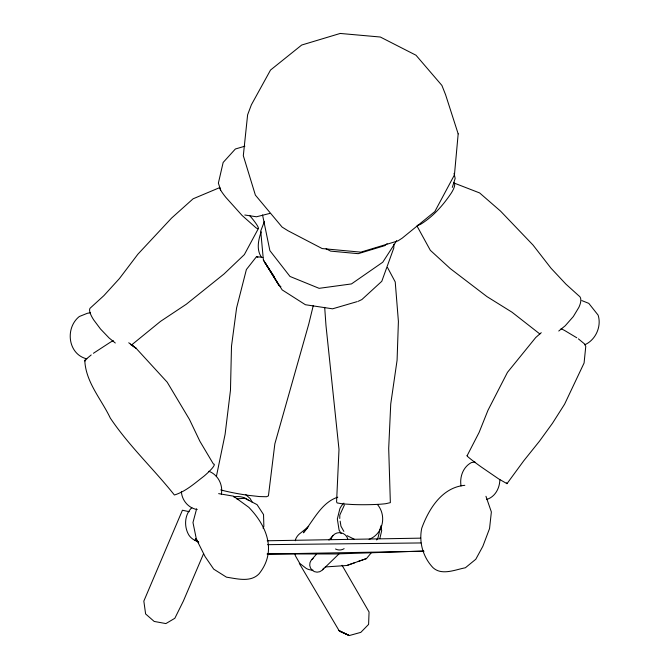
<?xml version="1.0" encoding="UTF-8"?>
<svg xmlns="http://www.w3.org/2000/svg" width="669" height="669" viewBox="0 0 669 669"><rect width="100%" height="100%" fill="white"/><g stroke="black" fill="none" stroke-linecap="round" stroke-linejoin="round"><path stroke-width="1" d="M393.899 244.193L393.798 248.023L381.79 281.298L361.879 299.553L358.141 301.334M221.355 494.165C223.153 484.749 217.952 474.622 208.845 471.269M499.843 479.581C499.81 488.019 495.102 497.109 486.53 499.467M216.355 476.637L225.102 434.273L230.471 390.236L231.499 346.166L236.609 307.857L246.384 269.54L256.486 256.679L259.873 257.038A24.218 0.736 12.9 0 1 262.825 257.565M295.347 540.769L295.823 538.746A14.751 14.216 63.9 0 1 300.682 532.959L308.677 526.486M379.841 538.503L381.69 530.693L380.887 525.817M380.577 527.147L378.085 537.433A18.699 18.481 57.9 0 1 376.664 539.983M313.309 305.407L308.794 323.955L274.85 443.848L268.428 495.871L266.513 496.733L259.547 496.574L248.86 495.394A23.649 1.99 10.1 0 1 220.753 489.909M196.627 508.816L192.973 522.522L196.385 539.189L205.074 556.566L213.704 569.135L226.465 577.171C237.035 578.718 250.658 582.674 259.079 573.776C277.091 551.256 266.822 525.876 248.801 507.319L233.431 496.155L218.654 493.638M452.303 187.404L455.163 178.456L454.05 173.371M264.472 221.322L260.718 231.014L263.394 260.032L278.831 285.119L280.871 286.683M261.211 231.842C258.284 239.903 256.177 250.147 261.738 257.565M203.619 553.581L183.381 601.038L174.835 618.29L165.904 623.575L154.196 621.442L145.616 613.95L143.835 601.105L182.428 510.23L189.26 511.701M263.076 528.217L263.862 526.378L263.536 514.561L257.055 504.635L244.829 498.305L236.692 498.848M344.401 505.053L339.802 515.063L339.768 518.5M467.121 455.706L479.096 432.458L487.985 410.273L507.462 372.357L535.76 337.494L541.254 332.685M258.41 228.48L244.361 254.596L224.04 273.972L186.333 304.219L160.518 321.379L131.241 345.237M396.725 240.623L382.76 262.215L351.468 283.924L319.113 288.331L289.986 276.448L269.891 250.632L262.549 214.958M467.121 455.706A19.184 0.92 35.4 0 0 481.304 467.004L498.606 478.862L506.985 483.662L523.743 460.799L539.515 441.139L552.477 423.26L564.586 404.201L584.087 363.008L585.768 346.417L584.572 343.958L578.359 338.84M325.167 566.961L346.843 565.489L366.47 558.573L371.613 552.385M307.347 528.067L303.358 532.817C313.694 520.239 321.388 502.553 337.77 497.167M311.662 559.644L316.504 554.175M328.956 540.109L333.112 535.426M191.819 507.704C184.427 514.578 183.833 526.729 188.926 535.175A14.802 14.726 -49.2 0 0 196.494 540.953M322.6 569.787L339.325 553.572M128.749 342.762L136.225 348.407L167.2 382.191L189.452 419.43L199.906 441.306L213.403 464.018A19.418 3.069 -38.4 0 1 203.903 476.244C194.687 483.269 185.664 491.556 174.4 495.01C153.594 468.86 128.975 445.905 110.285 418.05C101.253 399.042 85.724 382.233 84.779 360.34L91.21 354.946M387.134 243.708L384.767 245.64L358.233 253.676L330.62 251.118L326.087 248.759M558.757 331.021L565.238 325.753L573.316 316.571L578.886 307.33A20.011 8.463 -48.6 0 0 578.81 295.782L565.941 284.158L550.988 268.185L533.051 245.08L500.529 211.103L479.631 192.94L453.707 182.888A20.739 5.377 -48.4 0 1 451.475 192.781C443.313 204.99 433.37 216.405 420.784 224.182A20.664 5.36 -48.5 0 1 417.774 225.227M369.087 539.356C383.186 533.937 386.908 515.699 377.416 504.459M93.417 353.282L109.565 342.745A16.909 1.447 -32.2 0 1 113.27 340.563M584.739 344.752C595.611 340.111 601.757 326.422 598.119 315.132L588.804 303.375L581.854 300.598M346.843 565.489L354.654 562.754M358.241 561.45L366.47 558.573M357.154 301.627L332.552 308.819L305.407 304.729L282.159 289.894L265.016 262.708L274.641 277.259M244.871 146.202L235.363 149.003L223.153 162.458L218.378 183.13L220.661 190.08M269.741 213.444L256.486 216.781L244.795 215.008M464.821 485.326C442.176 487.291 428.837 508.791 421.754 528.192C418.719 542.241 423.109 557.227 432.977 567.655C441.816 575.884 455.422 569.62 465.373 567.772L475.784 559.267L482.859 546.28L489.549 528.569L491.364 511.952L485.953 496.289M90.432 312.766L87.38 313.276L79.327 316.512C64.818 328.036 67.887 354.327 86.861 358.877M474.982 462.02L471.394 462.58C463.09 466.945 459.478 477.022 461.058 485.97M423.46 551.013L335.93 553.957L267.098 553.999M267.366 554.049L424.021 551.248M267.224 540.769L420.692 538.152M267.567 544.666L421.018 542.944M197.213 509.544C188.457 508.214 181.717 500.161 181.383 491.414M194.771 540.259L198.634 541.798M256.486 256.679L257.858 257.289M347.178 535.685L354.453 539.339M576.77 337.77L564.552 330.444A16.574 2.927 27.8 0 0 561.048 328.73M130.539 344.142L136.225 348.407L131.325 344.694M115.302 343.013L109.097 337.979L100.534 329.039L93.702 319.916A20.421 6.029 48.4 0 1 90.114 308.2L103.879 295.639L119.417 278.58L137.923 254.161L171.54 218.119L193.098 198.802L219.833 187.554A20.906 2.584 47.5 0 0 225.863 197.388L242.094 215.46L255.976 227.786A20.814 2.567 47.6 0 0 252.188 218.529L249.512 215.393M539.858 333.982L512.011 312.206L486.965 296.61L450.22 268.545L430.326 250.306L416.954 225.921M198.693 542.735L195.49 538.754L196.962 540.05M245.598 494.525L250.164 498.547L252.297 502.352M263.394 260.032L278.831 285.119M341.165 533.619L339.091 530.082L337.335 518.985L339.86 508.716A18.673 18.456 54.6 0 1 343.899 503.121M299.294 563.382L339.058 630.599L339.735 631.402L349.293 635.55L360.808 632.364L368.602 624.403L369.054 611.976L342.043 565.246M343.858 531.395L340.956 526.194L340.161 521.143M387.543 267.558L395.228 281.942L398.406 321.463L397.085 360.223L390.738 403.984L388.697 448.456L390.353 502.645L385.913 503.665A23.708 1.806 -0.4 0 1 352.923 504.535L342.921 503.899L337.126 502.946L336.582 501.859L338.999 449.417L325.97 325.41L324.691 307.364M295.004 553.689L295.313 555.638L299.771 563.398L306.402 568.55A14.768 14.225 65.3 0 0 312.95 570.113M323.712 568.198A7.468 7.418 64.7 0 1 312.114 570.189A7.468 7.418 64.7 0 1 313.151 558.406M344.142 548.672A8.697 8.613 55 0 1 335.504 548.99M331.046 539.39A8.697 8.613 55 0 1 347.721 538.779M85.691 360.666A16.867 1.438 -32.1 0 1 84.779 360.34M233.841 496.983A18.481 18.071 -79.6 0 1 248.893 500.462M506.433 482.876A19.108 0.903 35.4 0 1 506.985 483.662M458.173 133.875L454.435 174.935L434.808 211.596L402.203 238.147L397.938 240.907L360.825 252.146L322.182 248.567L287.996 230.755L282.092 227.067L255.382 195.122L243.315 155.693L247.614 114.817L251.377 104.807L270.519 70.053L301.694 45.032L340.212 33.45L380.318 37.021L416.001 55.234L441.9 85.431L445.571 94.689L458.173 133.875M349.293 635.55L339.058 630.599L349.293 635.55"/></g></svg>
